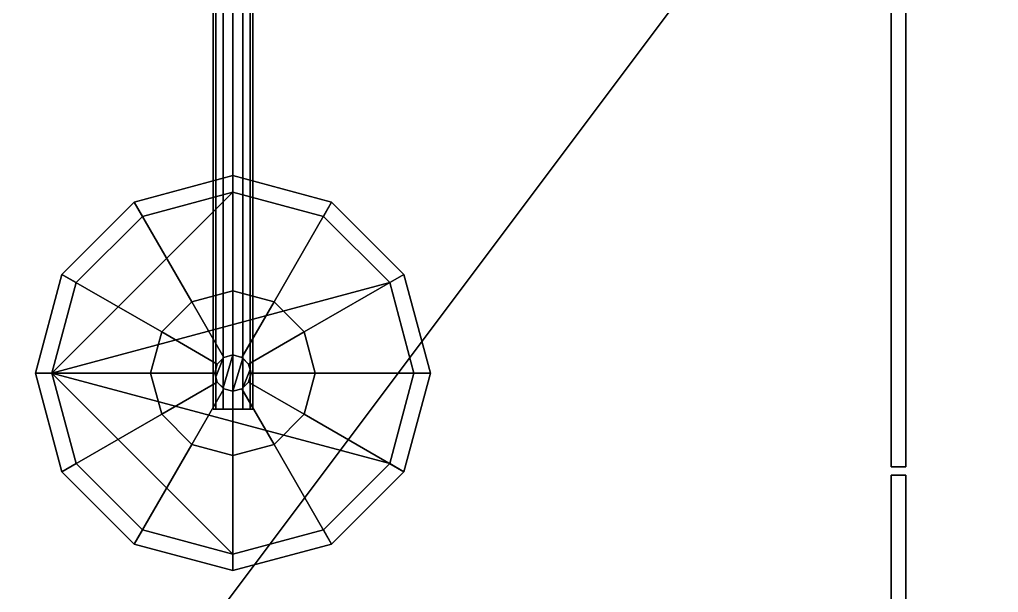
# Model space of a CAD drawing. Header units: millimetres. Extents: x 17761 to 20241, y 14124 to 15516.
# Drawn here: x 18131 to 18726, y 14819 to 15167 of the extents above; entities that cross this region are included whole.
import ezdxf

# ---------------------------------------------------------------- set-up
doc = ezdxf.new("R2010")
doc.units = ezdxf.units.MM
doc.header["$LTSCALE"] = 50
doc.header["$MEASUREMENT"] = 0
doc.layers.add('GOLVE', color=7, linetype='Continuous')
doc.layers.add('INREDNING_E', color=7, linetype='Continuous')

# ---------------------------------------------------------------- blocks, each defined once
blk = doc.blocks.new('Wall_389BFDD9-0D3F-D743-8C20-995508A76E89', base_point=(18661, 15415.5))
at = {"layer": 'INREDNING_E'}
mesh = blk.add_polyface(dxfattribs=at)
corners = [(18661, 15415.5, 2130), (18661, 14895.5, 2130), (18670, 14895.5, 2130), (18670, 15415.5, 2130), (18661, 15415.5), (18661, 14895.5), (18670, 14895.5), (18670, 15415.5)]
mesh.append_faces([[corners[k] for k in face] for face in [(0, 1, 2, 3), (4, 5, 1, 0), (2, 1, 5, 6), (3, 2, 6, 7), (4, 0, 3, 7), (7, 6, 5, 4)]])
blk = doc.blocks.new('Wall_247B39A9-46F9-554F-9393-23DBF6313BC6', base_point=(18661, 14890.5))
at = {"layer": 'INREDNING_E'}
mesh = blk.add_polyface(dxfattribs=at)
corners = [(18661, 14890.5, 2130), (18661, 14290.5, 2130), (18670, 14290.5, 2130), (18670, 14890.5, 2130), (18661, 14890.5), (18661, 14290.5), (18670, 14290.5), (18670, 14890.5)]
mesh.append_faces([[corners[k] for k in face] for face in [(0, 1, 2, 3), (4, 5, 1, 0), (2, 1, 5, 6), (3, 2, 6, 7), (4, 0, 3, 7), (7, 6, 5, 4)]])
blk = doc.blocks.new('Slab_666D2170-A6CC-6E41-A5F8-8E82F85023F7', base_point=(17861, 15415.5))
at = {"layer": 'GOLVE'}
mesh = blk.add_polyface(dxfattribs=at)
corners = [(17861, 15415.5), (20141, 15415.5), (20141, 14285.5), (17861, 14285.5), (17881, 15395.5), (17881, 15325.5), (18641, 15325.5), (18641, 15395.5)]
mesh.append_faces([[corners[k] for k in face] for face in [(2, 6, 1), (1, 7, 0)]], dxfattribs={"vtx0": -1, "vtx1": -1})
mesh.append_faces([[corners[k] for k in face] for face in [(4, 3, 0), (3, 5, 6), (1, 6, 7)]], dxfattribs={"vtx0": -1, "vtx2": -1})
mesh.append_faces([[corners[k] for k in face] for face in [(4, 5, 3), (7, 4, 0), (2, 3, 6)]], dxfattribs={"vtx1": -1, "vtx2": -1})
blk = doc.blocks.new('Object_FC4AC82A-B543-8041-B985-BA3EC140A055')
at = {"layer": 'INREDNING_E'}
mesh = blk.add_polyface(dxfattribs=at)
corners = [(18202, 15353.29, 992), (18206.5, 15354.5, 992), (18206.5, 15354.5, 974), (18202, 15353.29, 974), (18198.71, 15350, 992), (18198.71, 15350, 974), (18197.5, 15345.5, 992), (18197.5, 15345.5, 974), (18198.71, 15341, 992), (18198.71, 15341, 974), (18202, 15337.71, 992), (18202, 15337.71, 974), (18206.5, 15336.5, 992), (18206.5, 15336.5, 974), (18211, 15337.71, 992), (18211, 15337.71, 974), (18214.29, 15341, 992), (18214.29, 15341, 974), (18215.5, 15345.5, 992), (18215.5, 15345.5, 974), (18214.29, 15350, 992), (18214.29, 15350, 974), (18211, 15353.29, 992), (18211, 15353.29, 974), (18206.5, 15352.5, 974), (18203, 15351.56, 974), (18200.44, 15349, 974), (18199.5, 15345.5, 974), (18200.44, 15342, 974), (18203, 15339.44, 974), (18206.5, 15338.5, 974), (18210, 15339.44, 974), (18212.56, 15342, 974), (18213.5, 15345.5, 974), (18212.56, 15349, 974), (18210, 15351.56, 974), (18206.5, 15352.5, 968), (18203, 15351.56, 968), (18200.44, 15349, 968), (18199.5, 15345.5, 968), (18200.44, 15342, 968), (18203, 15339.44, 968), (18206.5, 15338.5, 968), (18210, 15339.44, 968), (18212.56, 15342, 968), (18213.5, 15345.5, 968), (18212.56, 15349, 968), (18210, 15351.56, 968), (18216.93, 15341.5, 911), (18214, 15338.57, 911), (18210, 15337.5, 911), (18206, 15338.57, 911), (18203.07, 15341.5, 911), (18202, 15345.5, 911), (18203.07, 15349.5, 911), (18206, 15352.43, 911), (18210, 15353.5, 911), (18214, 15352.43, 911), (18216.93, 15349.5, 911), (18218, 15345.5, 911), (18216.93, 15341.5, 932), (18218, 15345.5, 932), (18216.93, 15349.5, 932), (18214, 15352.43, 932), (18210, 15353.5, 932), (18206, 15352.43, 932), (18203.07, 15349.5, 932), (18202, 15345.5, 932), (18203.07, 15341.5, 932), (18206, 15338.57, 932), (18210, 15337.5, 932), (18214, 15338.57, 932), (18271.39, 14930.5, 1986), (18273, 14930.5, 1980), (18273, 15407.5, 1980), (18271.39, 15407.5, 1986), (18267, 14930.5, 1990.39), (18267, 15407.5, 1990.39), (18261, 14930.5, 1992), (18261, 15407.5, 1992), (18255, 14930.5, 1990.39), (18255, 15407.5, 1990.39), (18250.61, 14930.5, 1986), (18250.61, 15407.5, 1986), (18249, 14930.5, 1980), (18249, 15407.5, 1980), (18250.61, 14930.5, 1974), (18250.61, 15407.5, 1974), (18255, 14930.5, 1969.61), (18255, 15407.5, 1969.61), (18261, 14930.5, 1968), (18261, 15407.5, 1968), (18267, 14930.5, 1969.61), (18267, 15407.5, 1969.61), (18271.39, 14930.5, 1974), (18271.39, 15407.5, 1974), (18301, 15407.5, 1980), (18295.64, 15407.5, 2000), (18281, 15407.5, 2014.64), (18261, 15407.5, 2020), (18241, 15407.5, 2014.64), (18226.36, 15407.5, 2000), (18221, 15407.5, 1980), (18226.36, 15407.5, 1960), (18241, 15407.5, 1945.36), (18261, 15407.5, 1940), (18281, 15407.5, 1945.36), (18295.64, 15407.5, 1960), (18301, 15415.5, 1980), (18295.64, 15415.5, 2000), (18281, 15415.5, 2014.64), (18261, 15415.5, 2020), (18241, 15415.5, 2014.64), (18226.36, 15415.5, 2000), (18221, 15415.5, 1980), (18226.36, 15415.5, 1960), (18241, 15415.5, 1945.36), (18261, 15415.5, 1940), (18281, 15415.5, 1945.36), (18295.64, 15415.5, 1960)]
mesh.append_faces([[corners[k] for k in face] for face in [(0, 1, 2, 3), (4, 0, 3, 5), (6, 4, 5, 7), (8, 6, 7, 9), (10, 8, 9, 11), (12, 10, 11, 13), (14, 12, 13, 15), (16, 14, 15, 17), (18, 16, 17, 19), (20, 18, 19, 21), (22, 20, 21, 23), (1, 22, 23, 2), (3, 2, 24, 25), (5, 3, 25, 26), (7, 5, 26, 27), (9, 7, 27, 28), (11, 9, 28, 29), (13, 11, 29, 30), (15, 13, 30, 31), (17, 15, 31, 32), (19, 17, 32, 33), (21, 19, 33, 34), (23, 21, 34, 35), (2, 23, 35, 24), (25, 24, 36, 37), (26, 25, 37, 38), (27, 26, 38, 39), (28, 27, 39, 40), (29, 28, 40, 41), (30, 29, 41, 42), (31, 30, 42, 43), (32, 31, 43, 44), (33, 32, 44, 45), (34, 33, 45, 46), (35, 34, 46, 47), (24, 35, 47, 36), (48, 59, 61, 60), (59, 58, 62, 61), (58, 57, 63, 62), (57, 56, 64, 63), (56, 55, 65, 64), (55, 54, 66, 65), (54, 53, 67, 66), (53, 52, 68, 67), (52, 51, 69, 68), (51, 50, 70, 69), (50, 49, 71, 70), (49, 48, 60, 71), (72, 73, 74, 75), (76, 72, 75, 77), (78, 76, 77, 79), (80, 78, 79, 81), (82, 80, 81, 83), (84, 82, 83, 85), (86, 84, 85, 87), (88, 86, 87, 89), (90, 88, 89, 91), (92, 90, 91, 93), (94, 92, 93, 95), (73, 94, 95, 74), (75, 74, 96, 97), (77, 75, 97, 98), (79, 77, 98, 99), (81, 79, 99, 100), (83, 81, 100, 101), (85, 83, 101, 102), (87, 85, 102, 103), (89, 87, 103, 104), (91, 89, 104, 105), (93, 91, 105, 106), (95, 93, 106, 107), (74, 95, 107, 96), (97, 96, 108, 109), (98, 97, 109, 110), (99, 98, 110, 111), (100, 99, 111, 112), (101, 100, 112, 113), (102, 101, 113, 114), (103, 102, 114, 115), (104, 103, 115, 116), (105, 104, 116, 117), (106, 105, 117, 118), (107, 106, 118, 119), (96, 107, 119, 108)]])
mesh.append_faces([[corners[k] for k in face] for face in [(1, 18, 20, 22), (36, 39, 38, 37), (48, 57, 58, 59), (60, 69, 70, 71), (73, 90, 92, 94), (108, 111, 110, 109)]], dxfattribs={"vtx0": -1})
mesh.append_faces([[corners[k] for k in face] for face in [(1, 6, 8, 10), (1, 10, 12, 14), (1, 14, 16, 18), (36, 45, 44, 43), (36, 43, 42, 41), (36, 41, 40, 39), (48, 51, 52, 53), (48, 53, 54, 55), (48, 55, 56, 57), (60, 63, 64, 65), (60, 65, 66, 67), (60, 67, 68, 69), (73, 78, 80, 82), (73, 82, 84, 86), (73, 86, 88, 90), (108, 117, 116, 115), (108, 115, 114, 113), (108, 113, 112, 111)]], dxfattribs={"vtx0": -1, "vtx3": -1})
mesh.append_faces([[corners[k] for k in face] for face in [(1, 0, 4, 6), (36, 47, 46, 45), (48, 49, 50, 51), (60, 61, 62, 63), (73, 72, 76, 78), (108, 119, 118, 117)]], dxfattribs={"vtx3": -1})
mesh = blk.add_polyface(dxfattribs=at)
corners = [(18270.53, 14958, 1973.13), (18271.39, 14954.77, 1974), (18272, 14952.5, 1976.27), (18272, 14952.5, 1967), (18270.53, 14958, 1967), (18267, 14961.53, 1969.61), (18267, 14943.47, 1969.61), (18270.53, 14947, 1973.13), (18271.39, 14950.23, 1974), (18270.53, 14947, 1967), (18304.3, 14977.5, 1967), (18311, 14952.5, 1967), (18266.5, 14962.03, 1967), (18266.5, 14962.03, 1969.47), (18261, 14963.5, 1968), (18261, 14941.5, 1968), (18266.5, 14942.97, 1969.47), (18266.5, 14942.97, 1967), (18304.3, 14927.5, 1967), (18286, 14995.8, 1967), (18304.3, 14977.5, 1964), (18311, 14952.5, 1964), (18261, 14963.5, 1967), (18255.5, 14962.03, 1969.47), (18255, 14961.53, 1969.61), (18255, 14943.47, 1969.61), (18255.5, 14942.97, 1969.47), (18261, 14941.5, 1967), (18286, 14909.2, 1967), (18304.3, 14927.5, 1964), (18261, 15002.5, 1967), (18286, 14995.8, 1964), (18364.92, 15012.5, 1964), (18381, 14952.5, 1964), (18255.5, 14962.03, 1967), (18251.47, 14958, 1967), (18251.47, 14958, 1973.13), (18250.61, 14954.77, 1974), (18250.61, 14950.23, 1974), (18251.47, 14947, 1973.13), (18251.47, 14947, 1967), (18255.5, 14942.97, 1967), (18261, 14902.5, 1967), (18286, 14909.2, 1964), (18364.92, 14892.5, 1964), (18236, 14995.8, 1967), (18261, 15002.5, 1964), (18321, 15056.42, 1964), (18364.92, 15012.5, 1952), (18381, 14952.5, 1952), (18217.7, 14977.5, 1967), (18250, 14952.5, 1967), (18250, 14952.5, 1976.27), (18236, 14909.2, 1967), (18217.7, 14927.5, 1967), (18261, 14902.5, 1964), (18321, 14848.58, 1964), (18364.92, 14892.5, 1952), (18236, 14995.8, 1964), (18261, 15072.5, 1964), (18321, 15056.42, 1952), (18356.26, 15007.5, 1952), (18371, 14952.5, 1952), (18211, 14952.5, 1967), (18217.7, 14977.5, 1964), (18236, 14909.2, 1964), (18217.7, 14927.5, 1964), (18261, 14832.5, 1964), (18321, 14848.58, 1952), (18356.26, 14897.5, 1952), (18201, 15056.42, 1964), (18261, 15072.5, 1952), (18316, 15047.76, 1952), (18356.26, 15007.5, 1950), (18371, 14952.5, 1950), (18211, 14952.5, 1964), (18157.08, 15012.5, 1964), (18201, 14848.58, 1964), (18157.08, 14892.5, 1964), (18261, 14832.5, 1952), (18316, 14857.24, 1952), (18356.26, 14897.5, 1950), (18201, 15056.42, 1952), (18261, 15062.5, 1952), (18316, 15047.76, 1950), (18151, 14952.5, 1950), (18165.74, 15007.5, 1950), (18206, 15047.76, 1950), (18261, 15062.5, 1950), (18316, 14857.24, 1950), (18261, 14842.5, 1950), (18206, 14857.24, 1950), (18165.74, 14897.5, 1950), (18141, 14952.5, 1964), (18157.08, 15012.5, 1952), (18201, 14848.58, 1952), (18157.08, 14892.5, 1952), (18261, 14842.5, 1952), (18206, 15047.76, 1952), (18151, 14952.5, 1952), (18165.74, 15007.5, 1952), (18206, 14857.24, 1952), (18165.74, 14897.5, 1952), (18141, 14952.5, 1952)]
mesh.append_faces([[corners[k] for k in face] for face in [(8, 2, 1), (10, 4, 3, 11), (11, 3, 9, 18), (19, 12, 4, 10), (20, 10, 11, 21), (14, 13, 12, 22), (16, 15, 27, 17), (18, 9, 17, 28), (21, 11, 18, 29), (30, 22, 12, 19), (31, 19, 10, 20), (32, 20, 21, 33), (23, 14, 22, 34), (15, 26, 41, 27), (28, 17, 27, 42), (29, 18, 28, 43), (33, 21, 29, 44), (45, 34, 22, 30), (46, 30, 19, 31), (47, 31, 20, 32), (48, 32, 33, 49), (50, 35, 34, 45), (37, 52, 38), (53, 41, 40, 54), (42, 27, 41, 53), (43, 28, 42, 55), (44, 29, 43, 56), (49, 33, 44, 57), (58, 45, 30, 46), (59, 46, 31, 47), (60, 47, 32, 48), (61, 48, 49, 62), (63, 51, 35, 50), (64, 50, 45, 58), (54, 40, 51, 63), (65, 53, 54, 66), (55, 42, 53, 65), (56, 43, 55, 67), (57, 44, 56, 68), (62, 49, 57, 69), (70, 58, 46, 59), (71, 59, 47, 60), (72, 60, 48, 61), (73, 61, 62, 74), (75, 63, 50, 64), (76, 64, 58, 70), (66, 54, 63, 75), (77, 65, 66, 78), (67, 55, 65, 77), (68, 56, 67, 79), (69, 57, 68, 80), (74, 62, 69, 81), (82, 70, 59, 71), (83, 71, 60, 72), (84, 72, 61, 73), (93, 75, 64, 76), (94, 76, 70, 82), (78, 66, 75, 93), (95, 77, 78, 96), (79, 67, 77, 95), (80, 68, 79, 97), (81, 69, 80, 89), (98, 82, 71, 83), (88, 83, 72, 84), (85, 99, 100, 86), (86, 100, 98, 87), (87, 98, 83, 88), (89, 80, 97, 90), (90, 97, 101, 91), (91, 101, 102, 92), (92, 102, 99, 85), (103, 93, 76, 94), (100, 94, 82, 98), (96, 78, 93, 103), (101, 95, 96, 102), (97, 79, 95, 101), (99, 103, 94, 100), (102, 96, 103, 99)]])
mesh.append_faces([[corners[k] for k in face] for face in [(3, 1, 2), (1, 6, 7, 8), (3, 7, 9), (4, 5, 0), (5, 15, 16, 6), (9, 16, 17), (14, 25, 26, 15), (35, 23, 34), (24, 38, 39, 25), (40, 25, 39), (51, 36, 35), (51, 38, 52), (85, 90, 91, 92)]], dxfattribs={"vtx0": -1})
mesh.append_faces([[corners[k] for k in face] for face in [(3, 0, 1), (3, 8, 7), (4, 13, 5), (9, 6, 16), (35, 24, 23), (40, 26, 25), (51, 37, 36), (51, 39, 38)]], dxfattribs={"vtx0": -1, "vtx2": -1})
mesh.append_faces([[corners[k] for k in face] for face in [(85, 88, 84, 73), (85, 73, 74, 81), (85, 81, 89, 90)]], dxfattribs={"vtx0": -1, "vtx3": -1})
mesh.append_faces([[corners[k] for k in face] for face in [(4, 0, 3), (12, 13, 4), (41, 26, 40), (40, 39, 51)]], dxfattribs={"vtx1": -1})
mesh.append_faces([[corners[k] for k in face] for face in [(3, 2, 8), (9, 7, 6), (35, 36, 24), (51, 52, 37)]], dxfattribs={"vtx2": -1})
mesh.append_faces([[corners[k] for k in face] for face in [(1, 0, 5, 6), (5, 13, 14, 15), (14, 23, 24, 25), (24, 36, 37, 38), (85, 86, 87, 88)]], dxfattribs={"vtx3": -1})

msp = doc.modelspace()

# ---------------------------------------------------------------- block references
at = {"layer": 'GOLVE', "linetype": 'Continuous'}
msp.add_blockref('Slab_666D2170-A6CC-6E41-A5F8-8E82F85023F7', (17861, 15415.5), dxfattribs=at)
at = {"layer": 'INREDNING_E', "linetype": 'Continuous'}
msp.add_blockref('Object_FC4AC82A-B543-8041-B985-BA3EC140A055', (0, 0), dxfattribs=at)
at = {"layer": 'INREDNING_E'}
for name, p in [('Wall_389BFDD9-0D3F-D743-8C20-995508A76E89', (18661, 15415.5)), ('Wall_247B39A9-46F9-554F-9393-23DBF6313BC6', (18661, 14890.5))]:
    msp.add_blockref(name, p, dxfattribs=at)

doc.saveas('drawing.dxf')
